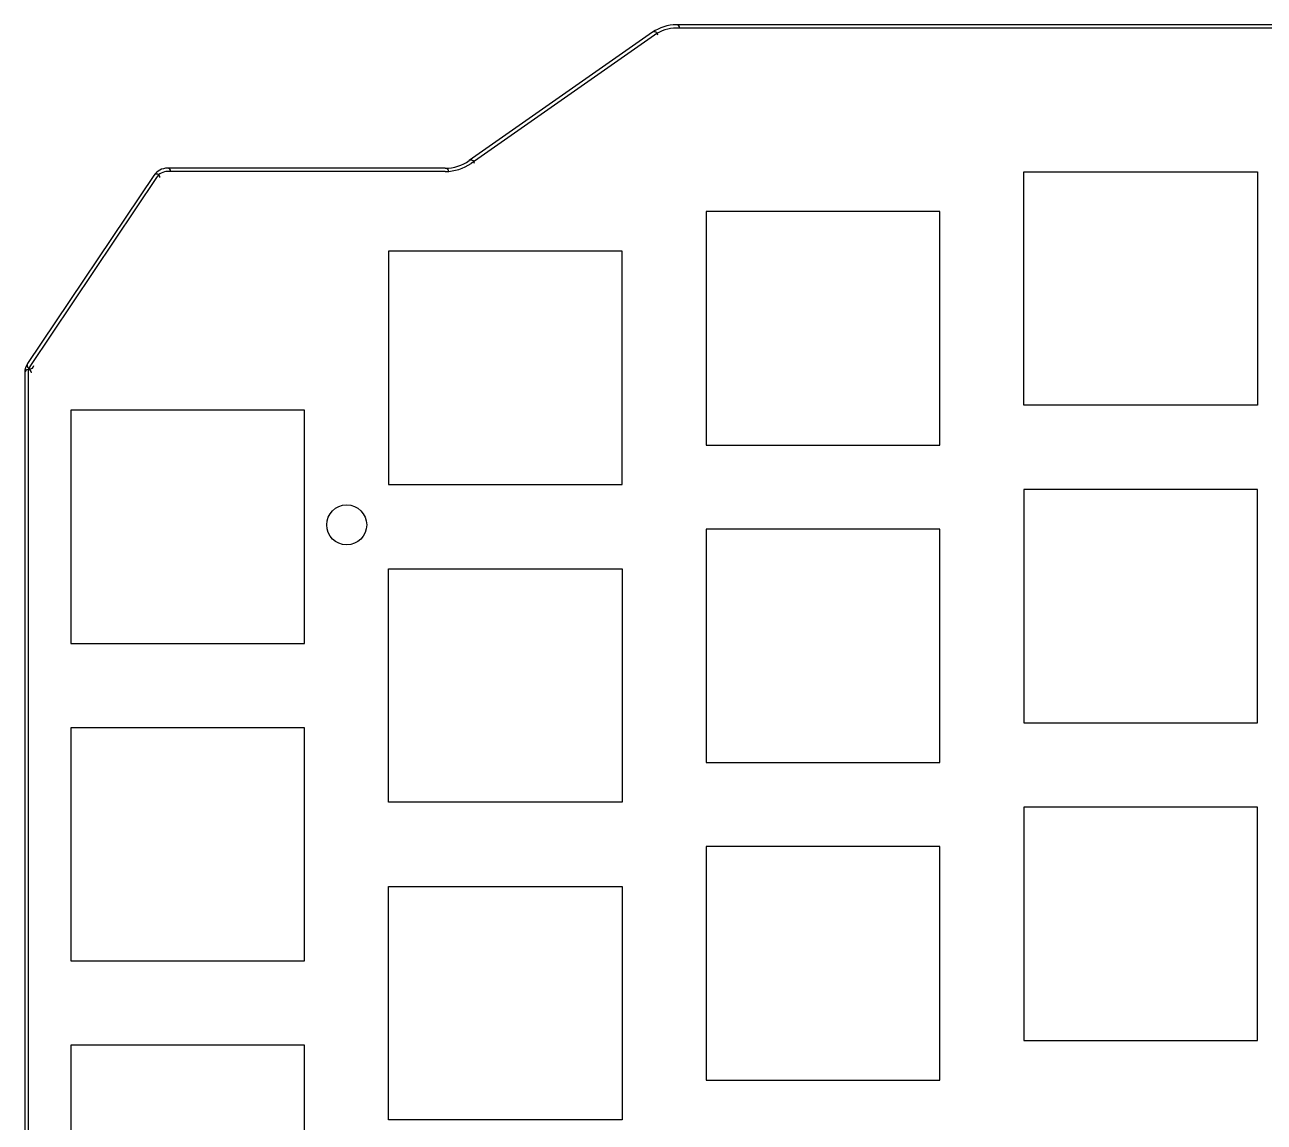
# Model space of a CAD drawing. Header units: millimetres. Extents: x -11 to 141, y 64 to 195.
# Drawn here: x 7.3 to 81.7, y 129.2 to 195 of the extents above; entities that cross this region are included whole.
import ezdxf

# ---------------------------------------------------------------- set-up
doc = ezdxf.new("R2010")
doc.units = ezdxf.units.MM
doc.layers.add('Fillet', color=7, linetype='CONTINUOUS')

msp = doc.modelspace()

# ---------------------------------------------------------------- linework, layer by layer
at = {"layer": 'Fillet'}
for p, q in [((83.6427, 195.04), (46.4104, 195.04)), ((83.6427, 195.04, 1.3), (46.4104, 195.04, 1.3)), ((46.4104, 195.04), (46.4104, 195.04, 1.3)), ((83.6427, 195.04), (46.4104, 195.04)), ((46.4104, 195.04), (46.4104, 195.04, 1.3)), ((83.6427, 195.04, 1.3), (46.4104, 195.04, 1.3)), ((83.6427, 194.84, 1.5), (46.4104, 194.84, 1.5)), ((83.6427, 194.84, 1.5), (46.4104, 194.84, 1.5)), ((44.9768, 194.588), (33.9813, 186.892)), ((44.9768, 194.588, 1.3), (33.9813, 186.892, 1.3)), ((44.9768, 194.588), (33.9813, 186.892)), ((44.9768, 194.588, 1.3), (33.9813, 186.892, 1.3)), ((45.0915, 194.424, 1.5), (34.096, 186.728, 1.5)), ((45.0915, 194.424, 1.5), (34.096, 186.728, 1.5)), ((44.9768, 194.588), (44.9768, 194.588, 1.3)), ((44.9768, 194.588), (44.9768, 194.588, 1.3)), ((33.9813, 186.892), (33.9813, 186.892, 1.3)), ((33.9813, 186.892), (33.9813, 186.892, 1.3)), ((15.0629, 185.997), (7.49826, 174.723)), ((15.0629, 185.997, 1.3), (7.49826, 174.723, 1.3)), ((15.0629, 185.997), (7.49826, 174.723)), ((15.0629, 185.997, 1.3), (7.49826, 174.723, 1.3)), ((15.229, 185.886, 1.5), (7.66434, 174.611, 1.5)), ((15.229, 185.886, 1.5), (7.66434, 174.611, 1.5)), ((15.0629, 185.997), (15.0629, 185.997, 1.3)), ((15.0629, 185.997), (15.0629, 185.997, 1.3)), ((32.5477, 186.44), (15.8933, 186.44)), ((32.5477, 186.44, 1.3), (15.8933, 186.44, 1.3)), ((15.8933, 186.44), (15.8933, 186.44, 1.3)), ((32.5477, 186.44), (15.8933, 186.44)), ((15.8933, 186.44), (15.8933, 186.44, 1.3)), ((32.5477, 186.44, 1.3), (15.8933, 186.44, 1.3)), ((32.5477, 186.24, 1.5), (15.8933, 186.24, 1.5)), ((32.5477, 186.24, 1.5), (15.8933, 186.24, 1.5)), ((32.5477, 186.44), (32.5477, 186.44, 1.3)), ((32.5477, 186.44), (32.5477, 186.44, 1.3)), ((67.2419, 172.225), (67.2419, 186.216)), ((67.2419, 186.216), (81.2542, 186.216)), ((67.2419, 172.225, 1.5), (67.2419, 186.216, 1.5)), ((67.2419, 186.216, 1.5), (81.2542, 186.216, 1.5)), ((67.2419, 186.216), (67.2419, 186.216, 1.5)), ((67.2419, 186.216, 1.5), (81.2542, 186.216, 1.5)), ((67.2419, 186.216), (81.2542, 186.216)), ((67.2419, 172.225, 1.5), (67.2419, 186.216, 1.5)), ((67.2419, 186.216), (67.2419, 186.216, 1.5)), ((67.2419, 172.225), (67.2419, 186.216)), ((81.2542, 186.216), (81.2542, 172.225)), ((81.2542, 186.216, 1.5), (81.2542, 172.225, 1.5)), ((81.2542, 186.216), (81.2542, 186.216, 1.5)), ((81.2542, 186.216, 1.5), (81.2542, 172.225, 1.5)), ((81.2542, 186.216), (81.2542, 172.225)), ((81.2542, 186.216), (81.2542, 186.216, 1.5)), ((62.2039, 183.846), (48.1919, 183.846)), ((48.1919, 183.846), (48.1919, 169.834)), ((62.2039, 183.846, 1.5), (48.1919, 183.846, 1.5)), ((48.1919, 183.846, 1.5), (48.1919, 169.834, 1.5)), ((62.2039, 183.846, 1.5), (48.1919, 183.846, 1.5)), ((48.1919, 183.846), (48.1919, 183.846, 1.5)), ((62.2039, 183.846), (48.1919, 183.846)), ((48.1919, 183.846), (48.1919, 183.846, 1.5)), ((48.1919, 183.846, 1.5), (48.1919, 169.834, 1.5)), ((48.1919, 183.846), (48.1919, 169.834)), ((62.2039, 169.834), (62.2039, 183.846)), ((62.2039, 169.834, 1.5), (62.2039, 183.846, 1.5)), ((62.2039, 183.846), (62.2039, 183.846, 1.5)), ((62.2039, 169.834, 1.5), (62.2039, 183.846, 1.5)), ((62.2039, 183.846), (62.2039, 183.846, 1.5)), ((62.2039, 169.834), (62.2039, 183.846)), ((29.1419, 181.454), (29.1419, 167.463)), ((43.1539, 181.454), (29.1419, 181.454)), ((29.1419, 181.454, 1.5), (29.1419, 167.463, 1.5)), ((43.1539, 181.454, 1.5), (29.1419, 181.454, 1.5)), ((29.1419, 181.454), (29.1419, 181.454, 1.5)), ((29.1419, 181.454, 1.5), (29.1419, 167.463, 1.5)), ((29.1419, 181.454), (29.1419, 167.463)), ((43.1539, 181.454, 1.5), (29.1419, 181.454, 1.5)), ((29.1419, 181.454), (29.1419, 181.454, 1.5)), ((43.1539, 181.454), (29.1419, 181.454)), ((43.1539, 167.463), (43.1539, 181.454)), ((43.1539, 167.463, 1.5), (43.1539, 181.454, 1.5)), ((43.1539, 181.454), (43.1539, 181.454, 1.5)), ((43.1539, 167.463, 1.5), (43.1539, 181.454, 1.5)), ((43.1539, 181.454), (43.1539, 181.454, 1.5)), ((43.1539, 167.463), (43.1539, 181.454)), ((7.49826, 174.723), (7.49826, 174.723, 1.3)), ((7.49826, 174.723), (7.49826, 174.723, 1.3)), ((7.32866, 174.166), (7.32866, 118.521)), ((7.32866, 174.166), (7.32866, 174.166, 1.3)), ((7.32866, 174.166), (7.32866, 174.166, 1.3)), ((7.32866, 174.166, 1.3), (7.32866, 118.521, 1.3)), ((7.32866, 174.166), (7.32866, 118.521)), ((7.32866, 174.166, 1.3), (7.32866, 118.521, 1.3)), ((7.52866, 174.166, 1.5), (7.52866, 118.521, 1.5)), ((7.52866, 174.166, 1.5), (7.52866, 118.521, 1.5)), ((10.0919, 171.929), (10.0919, 157.938)), ((24.1039, 171.929), (10.0919, 171.929)), ((10.0919, 171.929, 1.5), (10.0919, 157.938, 1.5)), ((24.1039, 171.929, 1.5), (10.0919, 171.929, 1.5)), ((10.0919, 171.929), (10.0919, 171.929, 1.5)), ((10.0919, 171.929, 1.5), (10.0919, 157.938, 1.5)), ((10.0919, 171.929), (10.0919, 157.938)), ((24.1039, 171.929, 1.5), (10.0919, 171.929, 1.5)), ((10.0919, 171.929), (10.0919, 171.929, 1.5)), ((24.1039, 171.929), (10.0919, 171.929)), ((24.1039, 157.938), (24.1039, 171.929)), ((24.1039, 157.938, 1.5), (24.1039, 171.929, 1.5)), ((24.1039, 157.938, 1.5), (24.1039, 171.929, 1.5)), ((24.1039, 171.929), (24.1039, 171.929, 1.5)), ((24.1039, 157.938), (24.1039, 171.929)), ((24.1039, 171.929), (24.1039, 171.929, 1.5)), ((81.2542, 172.225), (67.2419, 172.225)), ((81.2542, 172.225, 1.5), (67.2419, 172.225, 1.5)), ((81.2542, 172.225, 1.5), (67.2419, 172.225, 1.5)), ((67.2419, 172.225), (67.2419, 172.225, 1.5)), ((81.2542, 172.225), (67.2419, 172.225)), ((67.2419, 172.225), (67.2419, 172.225, 1.5)), ((81.2542, 172.225), (81.2542, 172.225, 1.5)), ((81.2542, 172.225), (81.2542, 172.225, 1.5)), ((48.1919, 169.834), (62.2039, 169.834)), ((48.1919, 169.834, 1.5), (62.2039, 169.834, 1.5)), ((48.1919, 169.834), (48.1919, 169.834, 1.5)), ((48.1919, 169.834), (48.1919, 169.834, 1.5)), ((48.1919, 169.834, 1.5), (62.2039, 169.834, 1.5)), ((48.1919, 169.834), (62.2039, 169.834)), ((62.2039, 169.834), (62.2039, 169.834, 1.5)), ((62.2039, 169.834), (62.2039, 169.834, 1.5)), ((29.1419, 167.463), (43.1539, 167.463)), ((29.1419, 167.463, 1.5), (43.1539, 167.463, 1.5)), ((29.1419, 167.463), (29.1419, 167.463, 1.5)), ((29.1419, 167.463), (29.1419, 167.463, 1.5)), ((29.1419, 167.463, 1.5), (43.1539, 167.463, 1.5)), ((29.1419, 167.463), (43.1539, 167.463)), ((43.1539, 167.463), (43.1539, 167.463, 1.5)), ((43.1539, 167.463), (43.1539, 167.463, 1.5)), ((67.2419, 167.167), (67.2419, 153.175)), ((81.2542, 167.167), (67.2419, 167.167)), ((67.2419, 167.167, 1.5), (67.2419, 153.175, 1.5)), ((81.2542, 167.167, 1.5), (67.2419, 167.167, 1.5)), ((81.2542, 167.167, 1.5), (67.2419, 167.167, 1.5)), ((67.2419, 167.167), (67.2419, 167.167, 1.5)), ((81.2542, 167.167), (67.2419, 167.167)), ((67.2419, 167.167), (67.2419, 167.167, 1.5)), ((67.2419, 167.167, 1.5), (67.2419, 153.175, 1.5)), ((67.2419, 167.167), (67.2419, 153.175)), ((81.2542, 153.175), (81.2542, 167.167)), ((81.2542, 153.175, 1.5), (81.2542, 167.167, 1.5)), ((81.2542, 153.175, 1.5), (81.2542, 167.167, 1.5)), ((81.2542, 167.167), (81.2542, 167.167, 1.5)), ((81.2542, 153.175), (81.2542, 167.167)), ((81.2542, 167.167), (81.2542, 167.167, 1.5)), ((27.834, 165.045), (27.834, 165.045, 1.5)), ((27.834, 165.045), (27.834, 165.045, 1.5)), ((48.1919, 164.796), (48.1919, 150.784)), ((62.2039, 164.796), (48.1919, 164.796)), ((48.1919, 164.796, 1.5), (48.1919, 150.784, 1.5)), ((62.2039, 164.796, 1.5), (48.1919, 164.796, 1.5)), ((48.1919, 164.796), (48.1919, 164.796, 1.5)), ((48.1919, 164.796, 1.5), (48.1919, 150.784, 1.5)), ((48.1919, 164.796), (48.1919, 150.784)), ((62.2039, 164.796, 1.5), (48.1919, 164.796, 1.5)), ((48.1919, 164.796), (48.1919, 164.796, 1.5)), ((62.2039, 164.796), (48.1919, 164.796)), ((62.2039, 150.784), (62.2039, 164.796)), ((62.2039, 150.784, 1.5), (62.2039, 164.796, 1.5)), ((62.2039, 164.796), (62.2039, 164.796, 1.5)), ((62.2039, 150.784, 1.5), (62.2039, 164.796, 1.5)), ((62.2039, 164.796), (62.2039, 164.796, 1.5)), ((62.2039, 150.784), (62.2039, 164.796)), ((29.1419, 162.404), (43.1539, 162.404)), ((29.1419, 148.413), (29.1419, 162.404)), ((29.1419, 162.404, 1.5), (43.1539, 162.404, 1.5)), ((29.1419, 148.413, 1.5), (29.1419, 162.404, 1.5)), ((29.1419, 162.404), (29.1419, 162.404, 1.5)), ((29.1419, 162.404, 1.5), (43.1539, 162.404, 1.5)), ((29.1419, 162.404), (43.1539, 162.404)), ((29.1419, 148.413, 1.5), (29.1419, 162.404, 1.5)), ((29.1419, 162.404), (29.1419, 162.404, 1.5)), ((29.1419, 148.413), (29.1419, 162.404)), ((43.1539, 162.404), (43.1539, 148.413)), ((43.1539, 162.404, 1.5), (43.1539, 148.413, 1.5)), ((43.1539, 162.404), (43.1539, 162.404, 1.5)), ((43.1539, 162.404), (43.1539, 162.404, 1.5)), ((43.1539, 162.404, 1.5), (43.1539, 148.413, 1.5)), ((43.1539, 162.404), (43.1539, 148.413)), ((10.0919, 157.938), (24.1039, 157.938)), ((10.0919, 157.938, 1.5), (24.1039, 157.938, 1.5)), ((10.0919, 157.938), (10.0919, 157.938, 1.5)), ((10.0919, 157.938, 1.5), (24.1039, 157.938, 1.5)), ((10.0919, 157.938), (24.1039, 157.938)), ((10.0919, 157.938), (10.0919, 157.938, 1.5)), ((24.1039, 157.938), (24.1039, 157.938, 1.5)), ((24.1039, 157.938), (24.1039, 157.938, 1.5)), ((67.2419, 153.175), (81.2542, 153.175)), ((67.2419, 153.175, 1.5), (81.2542, 153.175, 1.5)), ((67.2419, 153.175), (67.2419, 153.175, 1.5)), ((67.2419, 153.175, 1.5), (81.2542, 153.175, 1.5)), ((67.2419, 153.175), (81.2542, 153.175)), ((67.2419, 153.175), (67.2419, 153.175, 1.5)), ((81.2542, 153.175), (81.2542, 153.175, 1.5)), ((81.2542, 153.175), (81.2542, 153.175, 1.5)), ((24.1039, 152.879), (10.0919, 152.879)), ((10.0919, 152.879), (10.0919, 138.888)), ((24.1039, 152.879, 1.5), (10.0919, 152.879, 1.5)), ((10.0919, 152.879, 1.5), (10.0919, 138.888, 1.5)), ((24.1039, 152.879, 1.5), (10.0919, 152.879, 1.5)), ((10.0919, 152.879), (10.0919, 152.879, 1.5)), ((24.1039, 152.879), (10.0919, 152.879)), ((10.0919, 152.879), (10.0919, 152.879, 1.5)), ((10.0919, 152.879, 1.5), (10.0919, 138.888, 1.5)), ((10.0919, 152.879), (10.0919, 138.888)), ((24.1039, 138.888), (24.1039, 152.879)), ((24.1039, 138.888, 1.5), (24.1039, 152.879, 1.5)), ((24.1039, 152.879), (24.1039, 152.879, 1.5)), ((24.1039, 138.888, 1.5), (24.1039, 152.879, 1.5)), ((24.1039, 152.879), (24.1039, 152.879, 1.5)), ((24.1039, 138.888), (24.1039, 152.879)), ((48.1919, 150.784), (62.2039, 150.784)), ((48.1919, 150.784, 1.5), (62.2039, 150.784, 1.5)), ((48.1919, 150.784), (48.1919, 150.784, 1.5)), ((48.1919, 150.784), (48.1919, 150.784, 1.5)), ((48.1919, 150.784, 1.5), (62.2039, 150.784, 1.5)), ((48.1919, 150.784), (62.2039, 150.784)), ((62.2039, 150.784), (62.2039, 150.784, 1.5)), ((62.2039, 150.784), (62.2039, 150.784, 1.5)), ((43.1539, 148.413), (29.1419, 148.413)), ((43.1539, 148.413, 1.5), (29.1419, 148.413, 1.5)), ((29.1419, 148.413), (29.1419, 148.413, 1.5)), ((43.1539, 148.413, 1.5), (29.1419, 148.413, 1.5)), ((29.1419, 148.413), (29.1419, 148.413, 1.5)), ((43.1539, 148.413), (29.1419, 148.413)), ((43.1539, 148.413), (43.1539, 148.413, 1.5)), ((43.1539, 148.413), (43.1539, 148.413, 1.5)), ((67.2419, 148.117), (67.2419, 134.125)), ((81.2542, 148.117), (67.2419, 148.117)), ((67.2419, 148.117, 1.5), (67.2419, 134.125, 1.5)), ((81.2542, 148.117, 1.5), (67.2419, 148.117, 1.5)), ((67.2419, 148.117), (67.2419, 148.117, 1.5)), ((67.2419, 148.117, 1.5), (67.2419, 134.125, 1.5)), ((67.2419, 148.117), (67.2419, 134.125)), ((81.2542, 148.117, 1.5), (67.2419, 148.117, 1.5)), ((67.2419, 148.117), (67.2419, 148.117, 1.5)), ((81.2542, 148.117), (67.2419, 148.117)), ((81.2542, 134.125), (81.2542, 148.117)), ((81.2542, 134.125, 1.5), (81.2542, 148.117, 1.5)), ((81.2542, 134.125, 1.5), (81.2542, 148.117, 1.5)), ((81.2542, 148.117), (81.2542, 148.117, 1.5)), ((81.2542, 134.125), (81.2542, 148.117)), ((81.2542, 148.117), (81.2542, 148.117, 1.5)), ((48.1919, 145.746), (48.1919, 131.734)), ((62.2039, 145.746), (48.1919, 145.746)), ((48.1919, 145.746, 1.5), (48.1919, 131.734, 1.5)), ((62.2039, 145.746, 1.5), (48.1919, 145.746, 1.5)), ((62.2039, 145.746, 1.5), (48.1919, 145.746, 1.5)), ((48.1919, 145.746), (48.1919, 145.746, 1.5)), ((62.2039, 145.746), (48.1919, 145.746)), ((48.1919, 145.746), (48.1919, 145.746, 1.5)), ((48.1919, 145.746, 1.5), (48.1919, 131.734, 1.5)), ((48.1919, 145.746), (48.1919, 131.734)), ((62.2039, 131.734), (62.2039, 145.746)), ((62.2039, 131.734, 1.5), (62.2039, 145.746, 1.5)), ((62.2039, 131.734, 1.5), (62.2039, 145.746, 1.5)), ((62.2039, 145.746), (62.2039, 145.746, 1.5)), ((62.2039, 131.734), (62.2039, 145.746)), ((62.2039, 145.746), (62.2039, 145.746, 1.5)), ((29.1419, 143.354), (43.1539, 143.354)), ((29.1419, 129.363), (29.1419, 143.354)), ((29.1419, 143.354, 1.5), (43.1539, 143.354, 1.5)), ((29.1419, 129.363, 1.5), (29.1419, 143.354, 1.5)), ((29.1419, 143.354), (29.1419, 143.354, 1.5)), ((29.1419, 143.354, 1.5), (43.1539, 143.354, 1.5)), ((29.1419, 143.354), (43.1539, 143.354)), ((29.1419, 129.363, 1.5), (29.1419, 143.354, 1.5)), ((29.1419, 143.354), (29.1419, 143.354, 1.5)), ((29.1419, 129.363), (29.1419, 143.354)), ((43.1539, 143.354), (43.1539, 129.363)), ((43.1539, 143.354, 1.5), (43.1539, 129.363, 1.5)), ((43.1539, 143.354), (43.1539, 143.354, 1.5)), ((43.1539, 143.354), (43.1539, 143.354, 1.5)), ((43.1539, 143.354, 1.5), (43.1539, 129.363, 1.5)), ((43.1539, 143.354), (43.1539, 129.363)), ((10.0919, 138.888), (24.1039, 138.888)), ((10.0919, 138.888, 1.5), (24.1039, 138.888, 1.5)), ((10.0919, 138.888), (10.0919, 138.888, 1.5)), ((10.0919, 138.888), (10.0919, 138.888, 1.5)), ((10.0919, 138.888, 1.5), (24.1039, 138.888, 1.5)), ((10.0919, 138.888), (24.1039, 138.888)), ((24.1039, 138.888), (24.1039, 138.888, 1.5)), ((24.1039, 138.888), (24.1039, 138.888, 1.5)), ((10.0919, 133.829), (10.0919, 119.839)), ((24.1039, 133.829), (10.0919, 133.829)), ((10.0919, 133.829, 1.5), (10.0919, 119.839, 1.5)), ((24.1039, 133.829, 1.5), (10.0919, 133.829, 1.5)), ((24.1039, 133.829, 1.5), (10.0919, 133.829, 1.5)), ((10.0919, 133.829), (10.0919, 133.829, 1.5)), ((24.1039, 133.829), (10.0919, 133.829)), ((10.0919, 133.829), (10.0919, 133.829, 1.5)), ((10.0919, 133.829, 1.5), (10.0919, 119.839, 1.5)), ((10.0919, 133.829), (10.0919, 119.839)), ((24.1039, 119.839), (24.1039, 133.829)), ((24.1039, 119.839, 1.5), (24.1039, 133.829, 1.5)), ((24.1039, 119.839, 1.5), (24.1039, 133.829, 1.5)), ((24.1039, 133.829), (24.1039, 133.829, 1.5)), ((24.1039, 119.839), (24.1039, 133.829)), ((24.1039, 133.829), (24.1039, 133.829, 1.5)), ((67.2419, 134.125), (81.2542, 134.125)), ((67.2419, 134.125, 1.5), (81.2542, 134.125, 1.5)), ((67.2419, 134.125), (67.2419, 134.125, 1.5)), ((67.2419, 134.125, 1.5), (81.2542, 134.125, 1.5)), ((67.2419, 134.125), (81.2542, 134.125)), ((67.2419, 134.125), (67.2419, 134.125, 1.5)), ((81.2542, 134.125), (81.2542, 134.125, 1.5)), ((81.2542, 134.125), (81.2542, 134.125, 1.5)), ((48.1919, 131.734), (62.2039, 131.734)), ((48.1919, 131.734, 1.5), (62.2039, 131.734, 1.5)), ((48.1919, 131.734), (48.1919, 131.734, 1.5)), ((48.1919, 131.734, 1.5), (62.2039, 131.734, 1.5)), ((48.1919, 131.734), (62.2039, 131.734)), ((48.1919, 131.734), (48.1919, 131.734, 1.5)), ((62.2039, 131.734), (62.2039, 131.734, 1.5)), ((62.2039, 131.734), (62.2039, 131.734, 1.5)), ((43.1539, 129.363), (29.1419, 129.363)), ((43.1539, 129.363, 1.5), (29.1419, 129.363, 1.5)), ((29.1419, 129.363), (29.1419, 129.363, 1.5)), ((43.1539, 129.363, 1.5), (29.1419, 129.363, 1.5)), ((29.1419, 129.363), (29.1419, 129.363, 1.5)), ((43.1539, 129.363), (29.1419, 129.363)), ((43.1539, 129.363), (43.1539, 129.363, 1.5)), ((43.1539, 129.363), (43.1539, 129.363, 1.5))]:
    msp.add_line(p, q, dxfattribs=at)
msp.add_circle((26.634, 165.045), 1.2, dxfattribs=at)
msp.add_circle((26.634, 165.045), 1.2, dxfattribs=at)
msp.add_circle((26.634, 165.045), 1.2, dxfattribs=at)
msp.add_circle((26.634, 165.045), 1.2, dxfattribs=at)
for centre, radius, start, end in [((46.4104, 192.54), 2.5, 90, 124.99), ((46.4104, 192.54, 1.3), 2.5, 90, 124.99), ((46.4104, 192.54), 2.5, 90, 124.99), ((46.4104, 192.54, 1.3), 2.5, 90, 124.99), ((46.4104, 192.54, 1.5), 2.3, 90, 124.99), ((46.4104, 192.54, 1.5), 2.3, 90, 124.99), ((46.4104, 194.84, 1.3), 0.2, 0, 90), ((46.4104, 194.84, 1.3), 0.2, 0, 90), ((45.0915, 194.424, 1.3), 0.2, 0, 124.99), ((45.0915, 194.424, 1.3), 0.2, 0, 124.99), ((32.5477, 188.94), 2.5, -90, -55.01), ((32.5477, 188.94, 1.3), 2.5, -90, -55.01), ((32.5477, 188.94), 2.5, -90, -55.01), ((32.5477, 188.94, 1.3), 2.5, -90, -55.01), ((32.5477, 188.94, 1.5), 2.7, -90, -55.01), ((32.5477, 188.94, 1.5), 2.7, -90, -55.01), ((34.096, 186.728, 1.3), 0.2, 0, 124.99), ((34.096, 186.728, 1.3), 0.2, 0, 124.99), ((15.8933, 185.44), 1, 90, 146.14), ((15.8933, 185.44, 1.3), 1, 90, 146.14), ((15.8933, 185.44), 1, 90, 146.14), ((15.8933, 185.44, 1.3), 1, 90, 146.14), ((15.229, 185.886, 1.3), 0.2, 0, 146.14), ((15.229, 185.886, 1.3), 0.2, 0, 146.14), ((15.8933, 185.44, 1.5), 0.8, 90, 146.14), ((15.8933, 185.44, 1.5), 0.8, 90, 146.14), ((15.8933, 186.24, 1.3), 0.2, 0, 90), ((15.8933, 186.24, 1.3), 0.2, 0, 90), ((32.5477, 186.24, 1.3), 0.2, 0, 90), ((32.5477, 186.24, 1.3), 0.2, 0, 90), ((8.32866, 174.166), 1, 146.14, 180), ((8.32866, 174.166, 1.3), 1, 146.14, 180), ((8.32866, 174.166), 1, 146.14, 180), ((8.32866, 174.166, 1.3), 1, 146.14, 180), ((7.66434, 174.611, 1.3), 0.2, 146.14, 0), ((7.66434, 174.611, 1.3), 0.2, 146.14, 0), ((7.52866, 174.166, 1.3), 0.2, 0, 180), ((7.52866, 174.166, 1.3), 0.2, 0, 180), ((8.32866, 174.166, 1.5), 0.8, 146.14, 180), ((8.32866, 174.166, 1.5), 0.8, 146.14, 180)]:
    msp.add_arc(centre, radius, start, end, dxfattribs=at)

doc.saveas('drawing.dxf')
